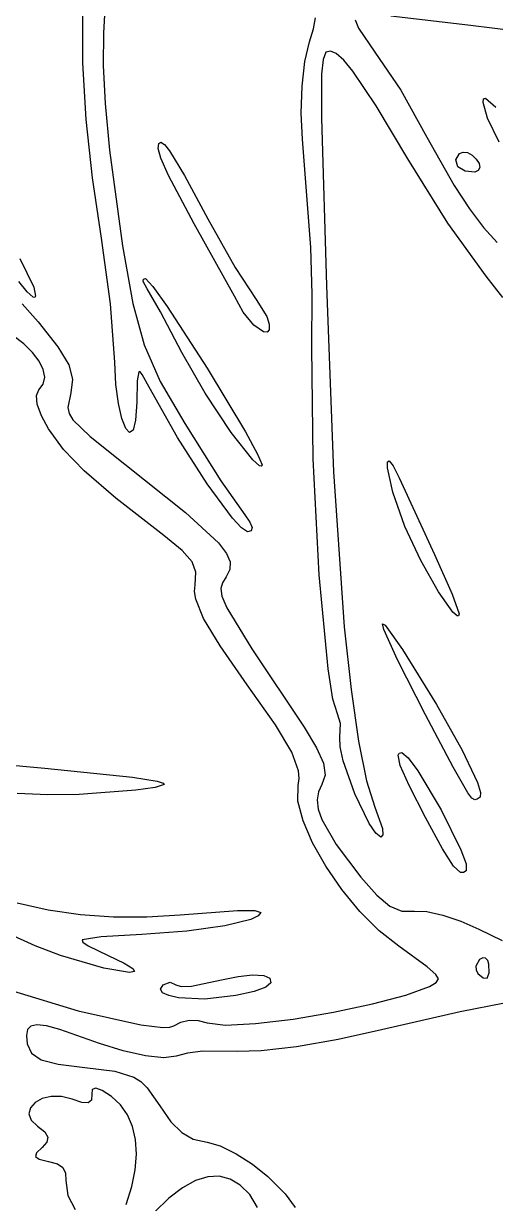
# Model space of a CAD drawing. Extents: x 9 to 1857, y 16 to 982.
# Drawn here: x 1569.9 to 1615.3, y 340.5 to 453.8 of the extents above; entities that cross this region are included whole.
import ezdxf

# ---------------------------------------------------------------- set-up
doc = ezdxf.new("R2010")
doc.units = 0

msp = doc.modelspace()

# ---------------------------------------------------------------- linework, layer by layer
at = {"layer": 'Layer 1'}
for p, q in [((1577.827384, 456.785669), (1577.619281, 452.894356)), ((1575.645321, 450.019626), (1575.625613, 455.450165)), ((1597.794775, 453.275847), (1597.984813, 454.338754)), ((1612.5971, 453.63266), (1605.225562, 454.49811)), ((1597.3995, 452.03335), (1597.794775, 453.275847)), ((1601.776591, 454.139711), (1602.11875, 453.330716)), ((1602.11875, 453.330716), (1603.6903, 451.04135)), ((1633.8371, 451.02586), (1612.5971, 453.63266)), ((1577.619281, 452.894356), (1577.5863, 449.74965)), ((1596.959689, 450.151274), (1597.3995, 452.03335)), ((1598.9775, 451.02654), (1598.726894, 450.347656)), ((1599.408439, 451.149052), (1598.9775, 451.02654)), ((1599.97508, 450.89955), (1599.408439, 451.149052)), ((1600.688409, 450.263732), (1599.97508, 450.89955)), ((1603.6903, 451.04135), (1606.170375, 447.395818)), ((1575.95463, 444.566371), (1575.645321, 450.019626)), ((1577.5863, 449.74965), (1577.78895, 446.121389)), ((1596.683538, 447.763164), (1596.959689, 450.151274)), ((1598.726894, 450.347656), (1598.561075, 448.927025)), ((1601.559413, 449.227292), (1600.688409, 450.263732)), ((1598.561075, 448.927025), (1598.5411, 444.69196)), ((1603.818389, 445.895333), (1601.559413, 449.227292)), ((1596.594042, 445.175447), (1596.683538, 447.763164)), ((1606.170375, 447.395818), (1608.6611, 442.89545)), ((1614.067025, 446.207746), (1614.104989, 446.569476)), ((1614.104989, 446.569476), (1614.320397, 446.633798)), ((1614.320397, 446.633798), (1615.2957, 445.74795)), ((1577.78895, 446.121389), (1578.203475, 441.648624)), ((1596.7142, 442.69455), (1596.594042, 445.175447)), ((1606.8399, 440.78924), (1603.818389, 445.895333)), ((1614.511266, 444.714327), (1614.067025, 446.207746)), ((1576.551176, 438.988082), (1575.95463, 444.566371)), ((1598.5411, 444.69196), (1599.0418, 428.65656)), ((1615.6288, 442.39807), (1614.511266, 444.714327)), ((1608.6611, 442.89545), (1611.288562, 438.23836)), ((1582.8569, 441.80184), (1582.934559, 442.269012)), ((1583.117709, 440.868556), (1582.8569, 441.80184)), ((1582.934559, 442.269012), (1583.132119, 442.402341)), ((1583.132119, 442.402341), (1583.463957, 442.18156)), ((1583.463957, 442.18156), (1583.94445, 441.5864)), ((1597.5441, 432.285659), (1596.7142, 442.69455)), ((1578.203475, 441.648624), (1579.4265, 432.44125)), ((1583.859025, 439.193402), (1583.117709, 440.868556)), ((1583.94445, 441.5864), (1585.408906, 439.191874)), ((1610.675263, 434.63032), (1606.8399, 440.78924)), ((1611.458463, 440.693841), (1611.7972, 441.30507)), ((1611.6406, 440.04962), (1611.458463, 440.693841)), ((1611.7972, 441.30507), (1612.14503, 441.445962)), ((1611.7972, 441.30507), (1611.7972, 441.30507)), ((1612.14503, 441.445962), (1612.567513, 441.395138)), ((1612.567513, 441.395138), (1613.011314, 441.169634)), ((1613.011314, 441.169634), (1613.4231, 440.78649)), ((1613.4231, 440.78649), (1613.694183, 440.345158)), ((1612.346338, 439.621858), (1611.6406, 440.04962)), ((1613.2665, 439.53104), (1612.346338, 439.621858)), ((1613.610736, 439.676239), (1613.2665, 439.53104)), ((1613.755013, 439.961343), (1613.610736, 439.676239)), ((1613.694183, 440.345158), (1613.755013, 439.961343)), ((1577.4326, 433.18244), (1576.551176, 438.988082)), ((1586.3277, 434.56706), (1583.859025, 439.193402)), ((1585.408906, 439.191874), (1587.6405, 435.05662)), ((1611.288562, 438.23836), (1612.759573, 436.005469)), ((1587.6405, 435.05662), (1590.267413, 430.372255)), ((1612.759573, 436.005469), (1614.0976, 434.21607)), ((1590.2056, 427.60977), (1586.3277, 434.56706)), ((1614.3733, 429.52854), (1610.675263, 434.63032)), ((1614.0976, 434.21607), (1615.426641, 432.772072)), ((1578.28475, 426.875329), (1577.4326, 433.18244)), ((1579.4265, 432.44125), (1580.440303, 426.930845)), ((1597.662463, 427.798632), (1597.5441, 432.285659)), ((1569.581125, 431.224166), (1570.9268, 428.49689)), ((1590.267413, 430.372255), (1592.2839, 427.30843)), ((1581.431038, 429.04081), (1581.467848, 429.245551)), ((1581.467848, 429.245551), (1581.6572, 429.30423)), ((1581.6572, 429.30423), (1582.35141, 428.555397)), ((1615.963509, 427.479202), (1614.3733, 429.52854)), ((1570.28806, 428.019972), (1569.49085, 429.028061)), ((1570.9268, 428.49689), (1571.097624, 427.628179)), ((1581.7967, 428.32205), (1581.431038, 429.04081)), ((1583.106563, 426.101315), (1581.7967, 428.32205)), ((1582.35141, 428.555397), (1583.72647, 426.615741)), ((1599.0418, 428.65656), (1599.702234, 410.746507)), ((1570.854181, 427.511275), (1570.28806, 428.019972)), ((1571.021962, 427.483639), (1570.854181, 427.511275)), ((1571.097624, 427.628179), (1571.021962, 427.483639)), ((1591.040616, 426.083311), (1590.2056, 427.60977)), ((1590.2056, 427.60977), (1590.2056, 427.60977)), ((1592.2839, 427.30843), (1593.29925, 425.658136)), ((1597.633, 422.70005), (1597.662463, 427.798632)), ((1569.802639, 426.892923), (1571.3442, 425.14564)), ((1578.6911, 421.27084), (1578.28475, 426.875329)), ((1580.440303, 426.930845), (1581.533625, 422.943404)), ((1585.1506, 422.22677), (1583.106563, 426.101315)), ((1583.72647, 426.615741), (1587.560088, 420.696318)), ((1592.064275, 424.846316), (1591.040616, 426.083311)), ((1571.3442, 425.14564), (1573.235809, 422.74535)), ((1592.987022, 424.181685), (1592.064275, 424.846316)), ((1593.29925, 425.658136), (1593.528966, 424.921499)), ((1593.528966, 424.921499), (1593.5193, 424.37232)), ((1569.956166, 423.048179), (1568.910517, 423.841262)), ((1593.320067, 424.152413), (1592.987022, 424.181685)), ((1593.5193, 424.37232), (1593.320067, 424.152413)), ((1570.803782, 422.22085), (1569.956166, 423.048179)), ((1573.235809, 422.74535), (1574.285525, 421.03011)), ((1581.533625, 422.943404), (1583.070234, 419.443086)), ((1597.763305, 412.012693), (1597.633, 422.70005)), ((1571.4345, 421.389386), (1570.803782, 422.22085)), ((1571.829456, 420.5839), (1571.4345, 421.389386)), ((1585.1506, 422.22673), (1585.1506, 422.22677)), ((1587.388275, 418.294503), (1585.1506, 422.22673)), ((1571.969784, 419.834501), (1571.829456, 420.5839)), ((1574.285525, 421.03011), (1574.645428, 419.667835)), ((1578.80878, 419.12742), (1578.6911, 421.27084)), ((1580.997538, 420.341646), (1580.856364, 419.500542)), ((1581.13763, 420.345233), (1580.997538, 420.341646)), ((1581.342767, 420.093655), (1581.13763, 420.345233)), ((1587.560088, 420.696318), (1591.239936, 414.610675)), ((1571.4111, 418.62441), (1571.836621, 419.171301)), ((1571.836621, 419.171301), (1571.969784, 419.834501)), ((1574.645428, 419.667835), (1574.4676, 418.32644)), ((1579.054123, 417.303883), (1578.80878, 419.12742)), ((1580.856364, 419.500542), (1580.807, 417.43347)), ((1582.0043, 418.89344), (1581.342767, 420.093655)), ((1583.070234, 419.443086), (1585.4139, 415.39405)), ((1571.169248, 418.093037), (1571.4111, 418.62441)), ((1571.255738, 417.238989), (1571.169248, 418.093037)), ((1574.4676, 418.32644), (1574.200947, 416.93402)), ((1584.738475, 414.061415), (1582.0043, 418.89344)), ((1589.890025, 414.519409), (1587.388275, 418.294503)), ((1571.649783, 416.146439), (1571.255738, 417.238989)), ((1574.200947, 416.93402), (1574.309316, 416.356045)), ((1579.384271, 415.877966), (1579.054123, 417.303883)), ((1580.807, 417.43347), (1580.695718, 415.705235)), ((1572.3306, 414.89956), (1571.649783, 416.146439)), ((1574.309316, 416.356045), (1574.658775, 415.751889)), ((1574.658775, 415.751889), (1576.320841, 414.150025)), ((1579.756363, 414.927406), (1579.384271, 415.877966)), ((1580.695718, 415.705235), (1580.454945, 414.763304)), ((1573.772389, 412.903271), (1572.3306, 414.89956)), ((1580.12754, 414.52994), (1579.756363, 414.927406)), ((1580.454945, 414.763304), (1580.12754, 414.52994)), ((1585.4139, 415.39405), (1588.8936, 409.906834)), ((1591.946388, 411.897175), (1589.890025, 414.519409)), ((1591.239936, 414.610675), (1592.422786, 412.463246)), ((1576.320841, 414.150025), (1579.6669, 411.49841)), ((1587.58215, 409.606129), (1584.738475, 414.061415)), ((1575.762363, 410.841321), (1573.772389, 412.903271)), ((1592.422786, 412.463246), (1592.8479, 411.42353)), ((1579.6669, 411.49841), (1585.490978, 406.857666)), ((1592.585841, 411.329546), (1591.946388, 411.897175)), ((1592.769588, 411.286057), (1592.585841, 411.329546)), ((1592.8479, 411.42353), (1592.769588, 411.286057)), ((1598.340038, 400.863658), (1597.763305, 412.012693)), ((1604.878045, 411.719711), (1605.055239, 411.815624)), ((1604.886438, 411.129499), (1604.878045, 411.719711)), ((1605.419467, 408.80148), (1604.886438, 411.129499)), ((1605.055239, 411.815624), (1605.428148, 411.333412)), ((1605.428148, 411.333412), (1606.0069, 410.18925)), ((1578.80828, 408.24394), (1575.762363, 410.841321)), ((1599.702234, 410.746507), (1600.745825, 395.89021)), ((1606.0069, 410.18925), (1609.4015, 402.83159)), ((1589.996075, 406.321448), (1587.58215, 409.606129)), ((1588.8936, 409.906834), (1591.1754, 406.61699)), ((1583.4179, 404.64136), (1578.80828, 408.24394)), ((1606.5733, 405.50217), (1605.419467, 408.80148)), ((1585.490978, 406.857666), (1588.66435, 403.942521)), ((1591.1754, 406.61699), (1591.668883, 405.926188)), ((1590.873366, 405.366168), (1589.996075, 406.321448)), ((1591.668883, 405.926188), (1591.881463, 405.403354)), ((1608.086622, 402.240152), (1606.5733, 405.50217)), ((1606.5733, 405.50217), (1606.5733, 405.50217)), ((1585.164022, 403.21892), (1583.4179, 404.64136)), ((1591.441, 405.00124), (1590.873366, 405.366168)), ((1591.807411, 405.0834), (1591.441, 405.00124)), ((1591.881463, 405.403354), (1591.807411, 405.0834)), ((1586.134175, 402.132464), (1585.164022, 403.21892)), ((1588.66435, 403.942521), (1589.440132, 402.928703)), ((1586.495366, 401.118531), (1586.134175, 402.132464)), ((1589.440132, 402.928703), (1589.772972, 402.102271)), ((1589.772972, 402.102271), (1589.736113, 401.381886)), ((1609.775575, 399.243435), (1608.086622, 402.240152)), ((1609.4015, 402.83159), (1611.090338, 399.014282)), ((1586.4146, 399.91366), (1586.495366, 401.118531)), ((1589.736113, 401.381886), (1589.4028, 400.68621)), ((1586.371152, 399.259348), (1586.4146, 399.91366)), ((1589.051246, 400.111462), (1588.880812, 399.544902)), ((1589.4028, 400.68621), (1589.051246, 400.111462)), ((1599.181352, 391.840043), (1598.340038, 400.863658)), ((1586.477716, 398.528537), (1586.371152, 399.259348)), ((1588.880812, 399.544902), (1588.984616, 398.806442)), ((1588.984616, 398.806442), (1589.455775, 397.715993)), ((1611.163441, 397.280406), (1609.775575, 399.243435)), ((1611.090338, 399.014282), (1611.7735, 397.11945)), ((1587.223575, 396.67908), (1586.477716, 398.528537)), ((1589.455775, 397.715993), (1591.872625, 393.758767)), ((1588.817572, 394.04861), (1587.223575, 396.67908)), ((1611.595491, 396.926644), (1611.163441, 397.280406)), ((1611.719975, 396.948723), (1611.595491, 396.926644)), ((1611.7735, 397.11945), (1611.719975, 396.948723)), ((1600.745825, 395.89021), (1601.388001, 389.858664)), ((1604.5468, 395.632716), (1604.428332, 396.164135)), ((1604.428332, 396.164135), (1604.679319, 396.037204)), ((1605.855556, 392.698533), (1604.5468, 395.632716)), ((1604.679319, 396.037204), (1606.3262, 393.70458)), ((1591.4251, 390.32045), (1588.817572, 394.04861)), ((1591.872625, 393.758767), (1596.8763, 386.23251)), ((1606.3262, 393.70458), (1609.595719, 388.427463)), ((1608.5325, 387.44207), (1605.855556, 392.698533)), ((1599.644399, 388.933737), (1599.181352, 391.840043)), ((1594.130164, 386.463389), (1591.4251, 390.32045)), ((1601.388001, 389.858664), (1602.098003, 384.892288)), ((1600.1054, 387.52895), (1599.644399, 388.933737)), ((1600.388788, 386.603043), (1600.1054, 387.52895)), ((1608.5325, 387.44202), (1608.5325, 387.44207)), ((1611.19665, 382.396102), (1608.5325, 387.44202)), ((1609.595719, 388.427463), (1612.076425, 384.024879)), ((1595.697938, 383.857116), (1594.130164, 386.463389)), ((1596.8763, 386.23251), (1598.084536, 384.274165)), ((1600.3286, 385.27272), (1600.388788, 386.603043)), ((1600.352843, 384.343852), (1600.3286, 385.27272)), ((1598.084536, 384.274165), (1598.749987, 382.784384)), ((1600.639638, 383.025188), (1600.352843, 384.343852)), ((1602.098003, 384.892288), (1602.86651, 381.091661)), ((1612.076425, 384.024879), (1613.545269, 380.920745)), ((1565.963436, 382.856841), (1571.9703, 382.29969)), ((1596.350167, 382.061956), (1595.697938, 383.857116)), ((1601.743125, 379.845164), (1600.639638, 383.025188)), ((1605.911375, 383.553362), (1606.024702, 383.758177)), ((1606.1211, 382.563155), (1605.911375, 383.553362)), ((1606.024702, 383.758177), (1606.2718, 383.80161)), ((1606.2718, 383.80161), (1606.87744, 383.309296)), ((1606.87744, 383.309296), (1607.794737, 382.069653)), ((1571.9703, 382.29969), (1580.391038, 381.458283)), ((1596.402249, 381.331143), (1596.350167, 382.061956)), ((1598.749987, 382.784384), (1598.90947, 381.645855)), ((1606.9711, 380.638141), (1606.1211, 382.563155)), ((1607.794737, 382.069653), (1610.036925, 378.314576)), ((1612.598625, 379.940019), (1611.19665, 382.396102)), ((1580.391038, 381.458283), (1582.777936, 381.057614)), ((1583.4471, 380.7386), (1582.566661, 380.468159)), ((1582.777936, 381.057614), (1583.35077, 380.884699)), ((1583.35077, 380.884699), (1583.4471, 380.7386)), ((1596.293951, 379.128386), (1596.3086, 380.63823)), ((1596.3086, 380.63823), (1596.402249, 381.331143)), ((1598.5998, 380.74127), (1598.269492, 380.03881)), ((1598.90947, 381.645855), (1598.5998, 380.74127)), ((1602.86651, 381.091661), (1603.6842, 378.55736)), ((1608.5315, 377.58547), (1606.9711, 380.638141)), ((1613.545269, 380.920745), (1613.830539, 379.988072)), ((1572.266181, 379.753535), (1569.32973, 379.890865)), ((1575.2859, 379.79309), (1572.266181, 379.753535)), ((1580.734463, 380.199744), (1575.2859, 379.79309)), ((1582.566661, 380.468159), (1580.734463, 380.199744)), ((1598.269492, 380.03881), (1598.149455, 379.261629)), ((1603.12355, 376.986025), (1601.743125, 379.845164)), ((1612.995293, 379.428605), (1612.598625, 379.940019)), ((1613.279213, 379.259176), (1612.995293, 379.428605)), ((1613.7792, 379.53898), (1613.517982, 379.32991)), ((1613.830539, 379.988072), (1613.7792, 379.53898)), ((1596.783027, 377.253531), (1596.293951, 379.128386)), ((1598.149455, 379.261629), (1598.248556, 378.388654)), ((1598.248556, 378.388654), (1598.575662, 377.398813)), ((1603.6842, 378.55736), (1604.397125, 376.51175)), ((1610.036925, 378.314576), (1611.9436, 374.468766)), ((1613.517982, 379.32991), (1613.279213, 379.259176)), ((1597.698648, 375.136706), (1596.783027, 377.253531)), ((1598.575662, 377.398813), (1599.949364, 374.98424)), ((1610.165239, 374.564039), (1608.5315, 377.58548)), ((1608.5315, 377.58548), (1608.5315, 377.58547)), ((1603.756516, 376.068468), (1603.12355, 376.986025)), ((1604.2654, 375.70115), (1603.756516, 376.068468)), ((1604.397125, 376.51175), (1604.446388, 375.905218)), ((1598.963638, 372.90095), (1597.698648, 375.136706)), ((1599.949364, 374.98424), (1602.3415, 371.84933)), ((1604.446388, 375.905218), (1604.2654, 375.70115)), ((1611.216388, 372.896541), (1610.165239, 374.564039)), ((1611.9436, 374.468766), (1612.441507, 373.115707)), ((1600.500816, 370.669304), (1598.963638, 372.90095)), ((1611.907217, 372.293296), (1611.216388, 372.896541)), ((1612.441507, 373.115707), (1612.46, 372.46461)), ((1602.3415, 371.84933), (1603.881864, 370.112019)), ((1612.186972, 372.300239), (1611.907217, 372.293296)), ((1612.46, 372.46461), (1612.186972, 372.300239)), ((1602.233005, 368.564809), (1600.500816, 370.669304)), ((1569.329288, 369.383793), (1572.304763, 368.726474)), ((1603.881864, 370.112019), (1605.129737, 369.06674)), ((1572.304763, 368.726474), (1575.400522, 368.275946)), ((1575.400522, 368.275946), (1578.573377, 368.040091)), ((1581.780133, 368.026792), (1584.9776, 368.24393)), ((1584.9776, 368.24393), (1590.481275, 368.65001)), ((1590.481275, 368.65001), (1592.142669, 368.636803)), ((1592.470601, 368.130859), (1591.767352, 367.793945)), ((1592.142669, 368.636803), (1592.7376, 368.46956)), ((1592.7376, 368.46956), (1592.470601, 368.130859)), ((1604.083026, 366.710504), (1602.233005, 368.564809)), ((1605.129737, 369.06674), (1606.269817, 368.596269)), ((1606.269817, 368.596269), (1607.4868, 368.58338)), ((1607.4868, 368.58338), (1608.658319, 368.537983)), ((1608.658319, 368.537983), (1610.213725, 368.194948)), ((1610.213725, 368.194948), (1611.950294, 367.611338)), ((1578.573377, 368.040091), (1581.780133, 368.026792)), ((1589.260587, 367.16411), (1585.63428, 366.65732)), ((1591.767352, 367.793945), (1589.260587, 367.16411)), ((1611.950294, 367.611338), (1613.6653, 366.84422)), ((1571.068993, 365.256233), (1568.297608, 366.505405)), ((1577.400688, 366.110605), (1575.5623, 365.8332)), ((1575.5623, 365.8332), (1575.645827, 365.619174)), ((1581.3054, 366.35084), (1577.400688, 366.110605)), ((1585.63428, 366.65732), (1581.3054, 366.35084)), ((1605.9737, 365.22943), (1604.083026, 366.710504)), ((1613.6653, 366.84422), (1615.900134, 365.765619)), ((1573.4743, 364.33206), (1571.068993, 365.256233)), ((1575.645827, 365.619174), (1576.144488, 365.261074)), ((1576.144488, 365.261074), (1578.0595, 364.31226)), ((1608.702212, 363.24071), (1605.9737, 365.22943)), ((1577.653403, 363.099409), (1573.4743, 364.33206)), ((1578.0595, 364.31226), (1579.602764, 363.597067)), ((1579.602764, 363.597067), (1580.422272, 363.087439)), ((1613.7302, 363.94395), (1613.372113, 363.295934)), ((1614.033791, 364.100972), (1613.7302, 363.94395)), ((1614.304775, 364.068391), (1614.033791, 364.100972)), ((1614.513622, 363.86098), (1614.304775, 364.068391)), ((1614.6308, 363.49351), (1614.513622, 363.86098)), ((1580.12815, 362.683845), (1577.653403, 363.099409)), ((1580.577556, 362.783118), (1580.12815, 362.683845)), ((1580.422272, 363.087439), (1580.577556, 362.783118)), ((1590.536695, 362.324029), (1591.936037, 362.471678)), ((1591.936037, 362.471678), (1593.010011, 362.416312)), ((1593.010011, 362.416312), (1593.6063, 362.15225)), ((1609.520192, 362.507833), (1608.702212, 363.24071)), ((1609.8063, 362.0868), (1609.520192, 362.507833)), ((1613.372113, 363.295934), (1613.397523, 362.936579)), ((1613.397523, 362.936579), (1613.5664, 362.61194)), ((1613.5664, 362.61194), (1614.073413, 362.186909)), ((1614.4671, 362.1615), (1614.644275, 362.659689)), ((1614.644275, 362.659689), (1614.6308, 363.49351)), ((1583.085279, 361.108771), (1583.3532, 361.51914)), ((1583.3532, 361.51899), (1584.0051, 361.760809)), ((1583.3532, 361.51914), (1583.3532, 361.51899)), ((1584.0051, 361.760809), (1584.5673, 361.50999)), ((1584.5673, 361.50999), (1585.068439, 361.360808)), ((1585.068439, 361.360808), (1586.064513, 361.399516)), ((1586.064513, 361.399516), (1588.9643, 361.97905)), ((1588.9643, 361.97905), (1590.536695, 362.324029)), ((1593.1992, 361.284186), (1592.083472, 360.879128)), ((1593.700003, 361.705079), (1593.1992, 361.284186)), ((1593.6063, 362.15225), (1593.700003, 361.705079)), ((1606.664916, 360.525953), (1608.921083, 361.355984)), ((1608.921083, 361.355984), (1609.560981, 361.738711)), ((1609.560981, 361.738711), (1609.8063, 362.0868)), ((1614.073413, 362.186909), (1614.4671, 362.1615)), ((1614.4671, 362.1615), (1614.4671, 362.1615)), ((1568.861175, 360.941144), (1575.197675, 359.004124)), ((1583.286848, 360.757114), (1583.085279, 361.108771)), ((1583.886065, 360.474873), (1583.286848, 360.757114)), ((1584.811088, 360.272749), (1583.886065, 360.474873)), ((1587.351183, 360.151659), (1584.811088, 360.272749)), ((1590.3324, 360.47946), (1587.351183, 360.151659)), ((1592.083472, 360.879128), (1590.3324, 360.47946)), ((1603.452521, 359.675373), (1606.664916, 360.525953)), ((1599.698625, 358.882909), (1603.452521, 359.675373)), ((1616.1235, 359.73702), (1611.884813, 358.934879)), ((1575.197675, 359.004124), (1581.204663, 357.665212)), ((1584.3846, 357.58725), (1585.030125, 357.936342)), ((1585.030125, 357.936342), (1585.844475, 358.105553)), ((1585.844475, 358.105553), (1586.723363, 358.085684)), ((1586.723363, 358.085684), (1587.5625, 357.86754)), ((1592.225222, 357.786995), (1595.81795, 358.227228)), ((1595.81795, 358.227228), (1599.698625, 358.882909)), ((1611.884813, 358.934879), (1604.3096, 357.18203)), ((1570.303717, 357.216071), (1570.208852, 356.649587)), ((1570.627246, 357.557275), (1570.303717, 357.216071)), ((1571.224188, 357.673418), (1570.627246, 357.557275)), ((1572.139294, 357.564721), (1571.224188, 357.673418)), ((1573.417314, 357.231405), (1572.139294, 357.564721)), ((1577.2411, 355.8918), (1573.417314, 357.231405)), ((1581.204663, 357.665212), (1583.304109, 357.427185)), ((1583.304109, 357.427185), (1583.991236, 357.452277)), ((1583.991236, 357.452277), (1584.3846, 357.58725)), ((1587.5625, 357.86754), (1589.335164, 357.640877)), ((1589.335164, 357.640877), (1592.225222, 357.786995)), ((1604.3096, 357.18203), (1600.138753, 356.26717)), ((1570.208852, 356.649587), (1570.2979, 355.8576)), ((1570.2979, 355.8576), (1570.692934, 354.953618)), ((1579.50547, 355.161407), (1577.2411, 355.8918)), ((1600.138753, 356.26717), (1596.138925, 355.572455)), ((1570.692934, 354.953618), (1571.615875, 354.325149)), ((1581.638113, 354.689715), (1579.50547, 355.161407)), ((1583.413398, 354.514086), (1581.638113, 354.689715)), ((1584.6057, 354.67188), (1583.413398, 354.514086)), ((1585.678988, 354.956038), (1584.6057, 354.67188)), ((1587.1422, 355.134265), (1585.678988, 354.956038)), ((1590.4689, 355.11479), (1587.1422, 355.134265)), ((1592.764259, 355.165718), (1590.4689, 355.11479)), ((1596.138925, 355.572455), (1592.764259, 355.165718)), ((1571.615875, 354.325149), (1573.262753, 353.891228)), ((1573.262753, 353.891228), (1575.8296, 353.57089)), ((1575.8296, 353.57089), (1578.704552, 353.218153)), ((1578.704552, 353.218153), (1580.526363, 352.660025)), ((1580.526363, 352.660025), (1581.199023, 352.224)), ((1581.199023, 352.224), (1581.796417, 351.640699)), ((1576.540741, 351.480264), (1576.4899, 351.00162)), ((1576.8736, 351.606549), (1576.540741, 351.480264)), ((1577.485834, 351.380752), (1576.8736, 351.606549)), ((1578.3748, 350.80315), (1577.485834, 351.380752)), ((1581.796417, 351.640699), (1583.0161, 349.90437)), ((1571.049663, 350.206824), (1570.597916, 349.701195)), ((1571.738414, 350.59032), (1571.049663, 350.206824)), ((1572.60227, 350.803426), (1571.738414, 350.59032)), ((1573.579332, 350.797886), (1572.60227, 350.803426)), ((1574.6077, 350.52544), (1573.579332, 350.797886)), ((1575.543634, 350.212549), (1574.6077, 350.52544)), ((1576.152175, 350.183281), (1575.543634, 350.212549)), ((1576.459028, 350.444138), (1576.152175, 350.183281)), ((1576.4899, 351.00162), (1576.459028, 350.444138)), ((1579.251906, 350.00168), (1578.3748, 350.80315)), ((1579.9327, 349.035789), (1579.251906, 350.00168)), ((1570.597916, 349.701195), (1570.445073, 349.121692)), ((1570.445073, 349.121692), (1570.653035, 348.516571)), ((1580.415606, 347.916877), (1579.9327, 349.035789)), ((1583.0161, 349.90437), (1584.096086, 348.356114)), ((1570.653035, 348.516571), (1571.2837, 347.93409)), ((1571.2837, 347.93409), (1571.974833, 347.395011)), ((1580.69905, 346.656346), (1580.415606, 347.916877)), ((1584.096086, 348.356114), (1585.125738, 347.326179)), ((1571.974833, 347.395011), (1572.271213, 346.89992)), ((1572.271213, 346.89992), (1572.180536, 346.412089)), ((1580.781456, 345.265597), (1580.69905, 346.656346)), ((1585.125738, 347.326179), (1586.241545, 346.709821)), ((1586.241545, 346.709821), (1587.58, 346.4023)), ((1571.7105, 345.89479), (1571.17195, 345.376854)), ((1572.180536, 346.412089), (1571.7105, 345.89479)), ((1587.58, 346.4023), (1588.837091, 346.041652)), ((1588.837091, 346.041652), (1590.353175, 345.299414)), ((1571.17195, 345.376854), (1571.07575, 345.023555)), ((1571.07575, 345.023555), (1571.45085, 344.772046)), ((1571.45085, 344.772046), (1572.3262, 344.55948)), ((1572.3262, 344.55948), (1573.182658, 344.32198)), ((1573.182658, 344.32198), (1573.718613, 343.966867)), ((1580.66125, 343.75603), (1580.781456, 345.265597)), ((1590.353175, 345.299414), (1591.937322, 344.283836)), ((1573.718613, 343.966867), (1573.976786, 343.447066)), ((1573.976786, 343.447066), (1573.9999, 342.7155)), ((1580.336856, 342.139048), (1580.66125, 343.75603)), ((1591.937322, 344.283836), (1593.3986, 343.10317)), ((1573.9999, 342.7155), (1574.2058, 341.284271)), ((1579.8067, 340.42605), (1580.336856, 342.139048)), ((1585.210711, 342.02744), (1583.901715, 341.023552)), ((1586.452485, 342.713758), (1585.210711, 342.02744)), ((1587.627338, 343.082562), (1586.452485, 342.713758)), ((1588.735566, 343.133908), (1587.627338, 343.082562)), ((1589.77747, 342.867849), (1588.735566, 343.133908)), ((1590.753349, 342.284441), (1589.77747, 342.867849)), ((1591.6635, 341.38374), (1590.753349, 342.284441)), ((1593.3986, 343.10317), (1595.060091, 341.46313)), ((1574.2058, 341.284271), (1574.9031, 339.95274)), ((1583.901715, 341.023552), (1582.5252, 339.70204)), ((1592.419615, 340.140434), (1591.6635, 341.38374)), ((1595.060091, 341.46313), (1596.017875, 340.13376))]:
    msp.add_line(p, q, dxfattribs=at)

doc.saveas('drawing.dxf')
